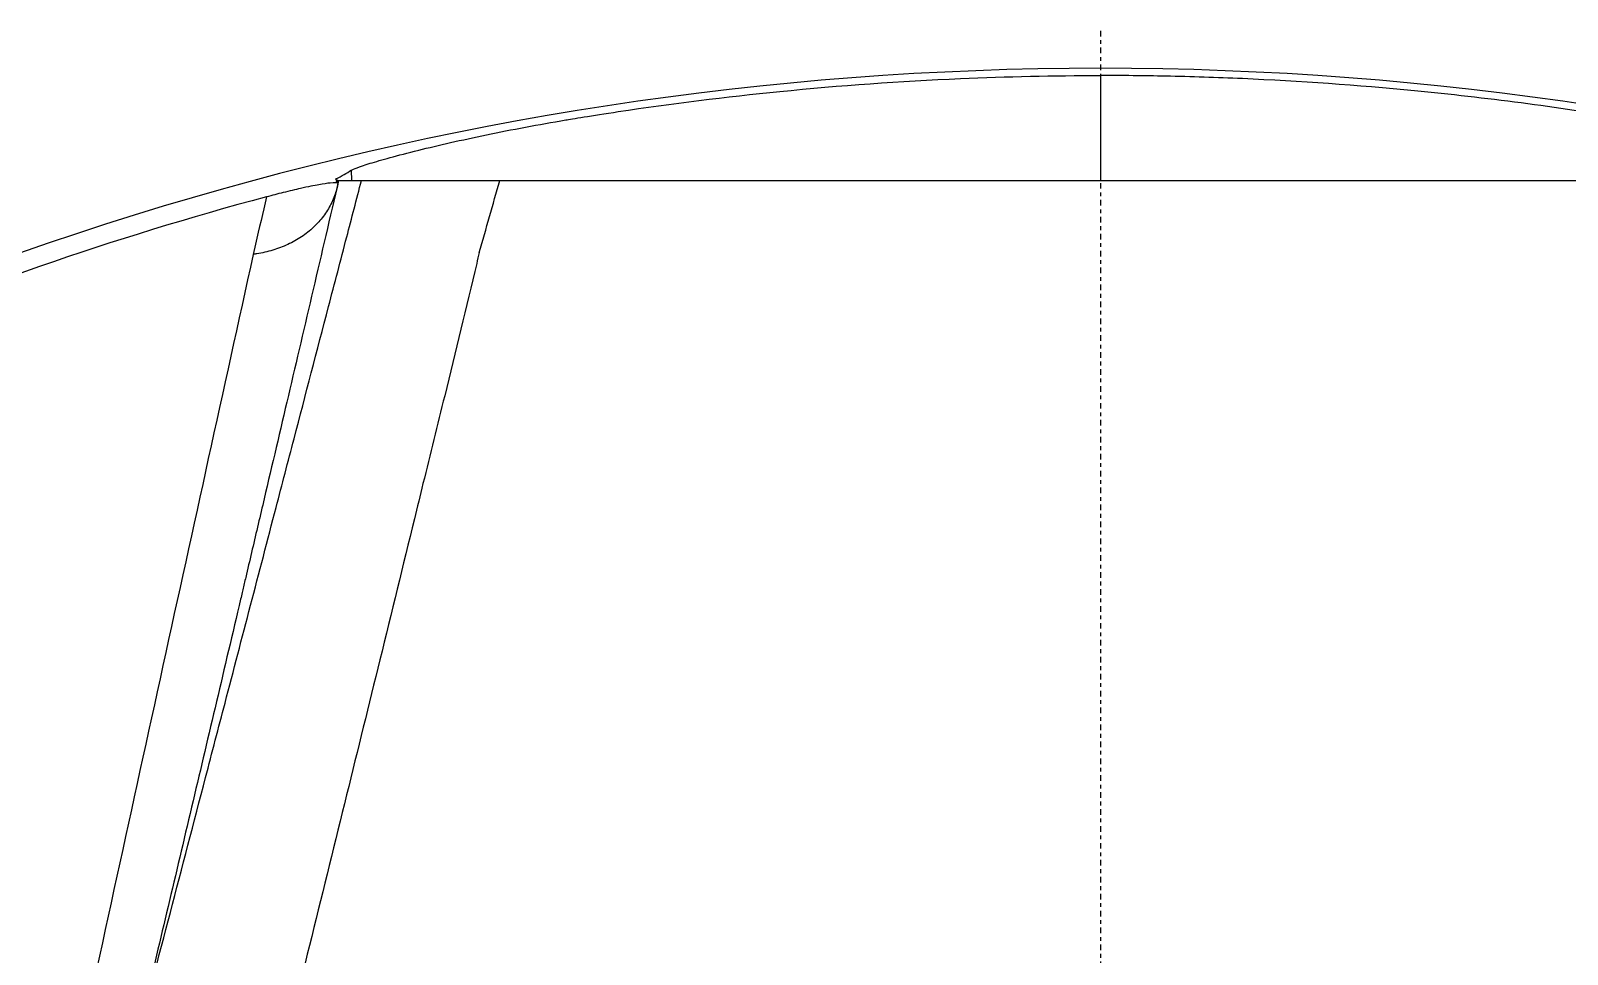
# Model space of a CAD drawing. Header units: millimetres. Extents: x 0 to 4378, y 0 to 2376.
# Drawn here: x 748.77 to 789.64, y 2229.25 to 2253.81 of the extents above; entities that cross this region are included whole.
import ezdxf

# ---------------------------------------------------------------- set-up
doc = ezdxf.new("R2010")
doc.units = ezdxf.units.MM
doc.header["$LTSCALE"] = 0.2
doc.linetypes.add('CENTER2', pattern=[1.125, 0.75, -0.125, 0.125, -0.125])
doc.layers.add('02_Center Line', color=1, linetype='CENTER2')

# ---------------------------------------------------------------- blocks, each defined once
blk = doc.blocks.new('A$Ce3085cef_1')
for p, q in [((-0.001, 86.221), (-0.001, 83.429)), ((-20.331, 83.47), (-20.343, 83.464)), ((-20.343, 83.464), (-20.32, 83.469)), ((-20.331, 83.467), (-20.331, 83.47)), ((-20.281, 83.361), (-20.321, 83.429)), ((-20.321, 83.429), (-20.26, 83.429)), ((-20.32, 83.469), (-20.296, 83.429)), ((-20.26, 83.429), (-19.651, 83.429)), ((-19.924, 83.702), (-19.914, 83.429)), ((-19.651, 83.429), (-19.651, 83.429)), ((-13.526, 83.429), (-0.001, 83.429)), ((-0.001, 83.429), (12.151, 83.429)), ((-20.278, 83.355), (-20.325, 83.15)), ((-22.47, 81.739), (-22.534, 81.466))]:
    blk.add_line(p, q)
for radius, start, end in [(86.413, 313.06048, 226.93952), (85.907, 104.96032, 121.79522)]:
    blk.add_arc((0, 0), radius, start, end)
for centre, major_axis, ratio, start_param, end_param in [((-23.152, 84.222), (2.922, -0.682), 0.826811, 6.207221, 6.23663), ((-1043.428, 82.514), (-878.386, -813.084), 0.7505, 2.251117, 2.252947), ((283.399, -1076.897), (165.083, -1388.372), 0.225763, 3.69718, 3.69882), ((-28.488, 81.117), (8.212, 2.234), 0.036239, 0.011099, 0.028516)]:
    blk.add_ellipse(centre, major_axis=major_axis, ratio=ratio, start_param=start_param, end_param=end_param)
for points, knots in [([(-19.924, 83.702), (-19.871, 83.735), (-19.728, 83.791), (-19.135, 83.974), (-18.715, 84.092), (-17.605, 84.367), (-16.991, 84.507), (-15.659, 84.783), (-14.94, 84.918), (-14.068, 85.064), (-13.535, 85.154), (-11.394, 85.476), (-9.96, 85.655), (-6.926, 85.957), (-5.324, 86.071), (-2.482, 86.194), (-1.242, 86.221), (-0.001, 86.221)], [-5.979456, -5.979456, -5.979456, -5.979456, -4.722647, -4.722647, -3.57327, -3.57327, -2.541037, -2.541037, -1.503308, -1.503308, -1.286899, -1.286899, -0.853651, -0.853651, -0.372052, -0.372052, -0.000001, -0.000001, -0.000001, -0.000001]), ([(19.924, 83.702), (19.875, 83.732), (19.755, 83.779), (19.304, 83.925), (18.903, 84.04), (17.835, 84.313), (17.164, 84.469), (15.342, 84.852), (14.37, 85.014), (12.132, 85.383), (10.248, 85.63), (6.833, 85.963), (5.305, 86.071), (3.097, 86.168), (2.417, 86.19), (1.158, 86.215), (0.579, 86.221), (-0.001, 86.221)], [0.000001, 0.000001, 0.000001, 0.000001, 0.152587, 0.152587, 0.372826, 0.372826, 0.626468, 0.626468, 1.045891, 1.045891, 3.211761, 3.211761, 4.957436, 4.957436, 5.731994, 5.731994, 6.393035, 6.393035, 6.393035, 6.393035]), ([(-25.799, 59.889), (-25.757, 60.052), (-25.714, 60.215), (-25.672, 60.378), (-25.048, 62.769), (-24.423, 65.161), (-23.798, 67.554), (-23.626, 68.214), (-23.453, 68.875), (-23.281, 69.535), (-22.828, 71.268), (-22.375, 73.002), (-21.922, 74.737), (-21.763, 75.345), (-21.604, 75.953), (-21.445, 76.562), (-21.139, 77.733), (-20.833, 78.905), (-20.527, 80.078), (-20.366, 80.695), (-20.204, 81.312), (-20.043, 81.929), (-19.913, 82.429), (-19.782, 82.929), (-19.651, 83.429)], [0, 0, 0, 0, 0.020822, 0.020822, 0.020822, 0.326008, 0.326008, 0.326008, 0.410231, 0.410231, 0.410231, 0.631192, 0.631192, 0.631192, 0.708655, 0.708655, 0.708655, 0.857866, 0.857866, 0.857866, 0.936375, 0.936375, 0.936375, 1, 1, 1, 1]), ([(-20.26, 83.429), (-20.717, 81.472), (-21.162, 79.566), (-21.814, 76.784), (-22.028, 75.869), (-22.346, 74.516), (-22.503, 73.844), (-22.686, 73.069), (-22.763, 72.738), (-22.815, 72.518), (-22.836, 72.427), (-23.299, 70.46), (-23.72, 68.672), (-24.554, 65.141), (-24.966, 63.402), (-25.442, 61.398), (-25.517, 61.081), (-25.592, 60.766)], [0, 0, 0, 0, 0.25, 0.25, 0.375, 0.375, 0.4375, 0.46875, 0.484375, 0.484375, 0.5, 0.5, 0.724684, 0.724684, 0.956231, 0.956231, 1, 1, 1, 1]), ([(-20.282, 83.359), (-20.3, 83.372), (-20.359, 83.376), (-20.56, 83.354), (-20.658, 83.34), (-20.913, 83.294), (-21.069, 83.263), (-21.406, 83.188), (-21.566, 83.151), (-21.88, 83.072), (-22.032, 83.033), (-22.176, 82.994)], [0.0254722, 0.0254722, 0.0254722, 0.0254722, 0.1687494, 0.1687494, 0.2531241, 0.2531241, 0.3374988, 0.3374988, 0.3905823, 0.3905823, 0.4345758, 0.4345758, 0.4345758, 0.4345758]), ([(-19.651, 83.429), (-19.636, 83.429), (-19.567, 83.429), (-19.331, 83.429), (-19.161, 83.429), (-18.554, 83.429), (-18.087, 83.429), (-17.352, 83.429), (-16.799, 83.429), (-15.974, 83.429)], [-0.979543, -0.979543, -0.979543, -0.979543, -0.7860653, -0.7860653, -0.5913153, -0.5913153, -0.2581929, -0.2581929, -0.0000182, -0.0000182, -0.0000182, -0.0000182]), ([(-15.973, 83.429), (-14.711, 83.429), (-13.435, 83.429), (-12.157, 83.429), (-12.102, 83.429), (-12.046, 83.429), (-11.99, 83.429), (-10.698, 83.429), (-9.406, 83.429), (-8.113, 83.429), (-8.071, 83.429), (-8.029, 83.429), (-7.987, 83.429), (-6.68, 83.429), (-5.372, 83.429), (-4.063, 83.429), (-2.98, 83.429), (-1.897, 83.429), (-0.813, 83.429), (-0.545, 83.429), (-0.278, 83.429), (-0.01, 83.429), (0.005, 83.429), (0.02, 83.429), (0.034, 83.429), (1.37, 83.429), (2.705, 83.429), (4.04, 83.429), (5.383, 83.429), (6.726, 83.429), (8.066, 83.429), (8.078, 83.429), (8.091, 83.429), (8.103, 83.429), (9.427, 83.429), (10.749, 83.429), (12.071, 83.429), (12.098, 83.429), (12.125, 83.429), (12.152, 83.429), (13.459, 83.429), (14.766, 83.429), (16.051, 83.429)], [0.0000002, 0.0000002, 0.0000002, 0.0000002, 0.1197627, 0.1197627, 0.1197627, 0.125, 0.125, 0.125, 0.246087, 0.246087, 0.246087, 0.25, 0.25, 0.25, 0.3724227, 0.3724227, 0.3724227, 0.4736258, 0.4736258, 0.4736258, 0.4986303, 0.4986303, 0.4986303, 0.5, 0.5, 0.5, 0.6246397, 0.6246397, 0.6246397, 0.75, 0.75, 0.75, 0.7511764, 0.7511764, 0.7511764, 0.875, 0.875, 0.875, 0.8775503, 0.8775503, 0.8775503, 1, 1, 1, 1]), ([(-20.325, 83.15), (-20.343, 83.092), (-20.363, 83.033), (-20.409, 82.918), (-20.434, 82.861), (-20.491, 82.748), (-20.522, 82.693), (-20.59, 82.584), (-20.626, 82.531), (-20.704, 82.428), (-20.746, 82.377), (-20.833, 82.279), (-20.88, 82.232), (-20.977, 82.141), (-21.028, 82.097), (-21.134, 82.012), (-21.19, 81.972), (-21.304, 81.895), (-21.363, 81.859), (-21.485, 81.79), (-21.547, 81.758), (-21.675, 81.698), (-21.74, 81.671), (-21.874, 81.62), (-21.942, 81.597), (-22.08, 81.555), (-22.149, 81.537), (-22.291, 81.505), (-22.362, 81.491), (-22.466, 81.475), (-22.498, 81.47), (-22.53, 81.466)], [0, 0, 0, 0, 0.070699, 0.070699, 0.140683, 0.140683, 0.21007, 0.21007, 0.278976, 0.278976, 0.347516, 0.347516, 0.415803, 0.415803, 0.483948, 0.483948, 0.552143, 0.552143, 0.620448, 0.620448, 0.688963, 0.688963, 0.757786, 0.757786, 0.827306, 0.827306, 0.897278, 0.897278, 0.968111, 0.968111, 1, 1, 1, 1]), ([(-16.519, 81.513), (-16.542, 81.417), (-16.565, 81.321), (-16.588, 81.225), (-16.859, 80.063), (-17.147, 78.891), (-17.439, 77.708), (-17.631, 76.933), (-17.824, 76.153), (-18.016, 75.369), (-18.092, 75.057), (-18.169, 74.744), (-18.245, 74.43), (-18.548, 73.192), (-18.854, 71.943), (-19.164, 70.682), (-19.455, 69.495), (-19.75, 68.299), (-20.047, 67.092), (-20.659, 64.604), (-21.285, 62.073), (-21.922, 59.5), (-22.036, 59.039), (-22.15, 58.577), (-22.265, 58.113)], [0, 0, 0, 0, 0.013026, 0.013026, 0.013026, 0.1703679, 0.1703679, 0.1703679, 0.2735131, 0.2735131, 0.2735131, 0.3145401, 0.3145401, 0.3145401, 0.4765577, 0.4765577, 0.4765577, 0.6290801, 0.6290801, 0.6290801, 0.9436202, 0.9436202, 0.9436202, 0.9999956, 0.9999956, 0.9999956, 0.9999956])]:
    blk.add_open_spline(points, degree=3, knots=knots)
for points in [[(-20.331, 83.47), (-20.181, 83.551), (-20.045, 83.629), (-19.924, 83.702)], [(-22.53, 81.466), (-24.117, 74.261), (-25.725, 66.92), (-27.403, 59.223)]]:
    blk.add_open_spline(points, degree=3)
at = {"layer": '02_Center Line'}
blk.add_line((0, 87.413), (0, -87.413), dxfattribs=at)

msp = doc.modelspace()

# ---------------------------------------------------------------- block references
msp.add_blockref('A$Ce3085cef_1', (777.219, 2166.397))

doc.saveas('drawing.dxf')
